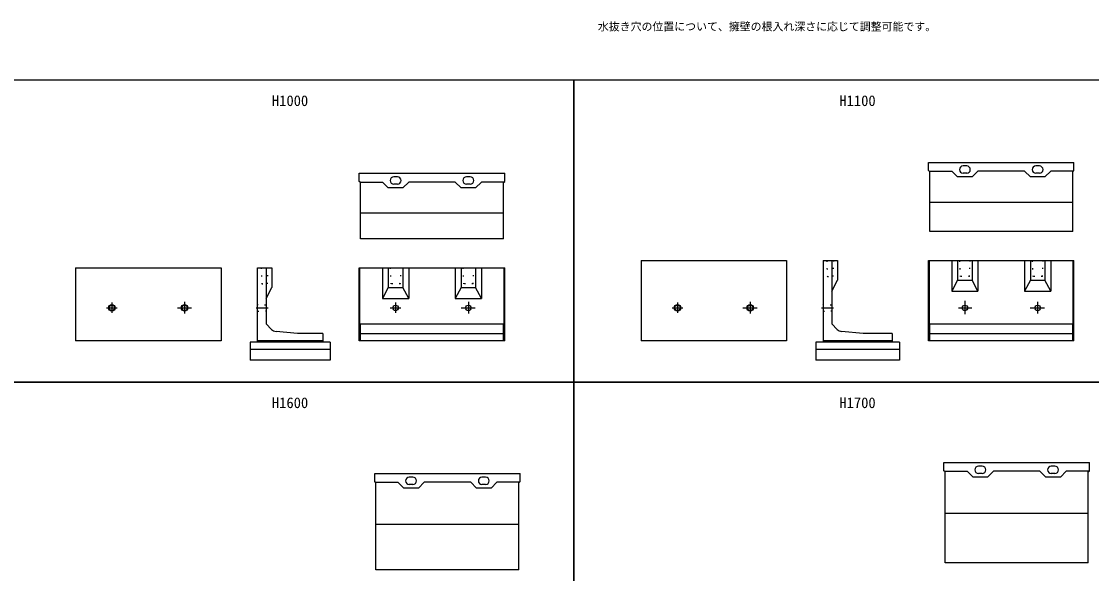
# Model space of a CAD drawing. Units: millimetres, scale not verified. Extents: x -50400 to 50400, y -17820 to 17820.
# Drawn here: x -32794 to -18083, y -557 to 7029 of the extents above; entities that cross this region are included whole.
import ezdxf
from ezdxf.enums import TextEntityAlignment as Align

# ---------------------------------------------------------------- set-up
doc = ezdxf.new("R2010")
doc.units = ezdxf.units.MM
doc.header["$LTSCALE"] = 60
doc.linetypes.add('CHAIN1', pattern=[8, 5, -1, 1, -1])
doc.linetypes.add('DOTTED', pattern=[1.75, 0.25, -1.5])
for name, color, linetype, lineweight in [('0-0_CENTER', 7, 'CHAIN1', 25), ('0-4_HYO', 3, 'Continuous', 25), ('0-6_OUTLINE', 1, 'Continuous', 25), ('0-7_OUTLINE2', 4, 'DOTTED', 25), ('0-8_TXT', 7, 'Continuous', 25)]:
    doc.layers.add(name, color=color, linetype=linetype, lineweight=lineweight)
doc.styles.add('ＭＳ ゴシック', font='')
doc.styles.get('ＭＳ ゴシック').set_extended_font_data('MS Gothic')

msp = doc.modelspace()

# ---------------------------------------------------------------- linework, layer by layer
at = {"layer": '0-0_CENTER'}
for p, q in [((-31624.99, 3092.61), (-31478.15, 3092.61)), ((-31550, 3166), (-31550, 3026.42)), ((-30650.29, 3092.61), (-30455.9, 3092.61)), ((-30550, 3175.69), (-30550, 3014.78)), ((-29568.81, 3092.61), (-29404.02, 3092.61)), ((-27724.99, 3092.61), (-27578.15, 3092.61)), ((-27650, 3166), (-27650, 3026.42)), ((-26750.29, 3092.61), (-26555.9, 3092.61)), ((-26650, 3175.69), (-26650, 3014.78)), ((-23849.99, 3092.61), (-23703.15, 3092.61)), ((-23775, 3166), (-23775, 3026.42)), ((-22875.29, 3092.61), (-22680.9, 3092.61)), ((-22775, 3175.69), (-22775, 3014.78)), ((-21793.81, 3092.61), (-21629.02, 3092.61)), ((-19914.36, 3092.61), (-19727.52, 3092.61)), ((-19825, 3188.21), (-19825, 3009.16)), ((-18925.29, 3092.61), (-18730.9, 3092.61)), ((-18825, 3175.69), (-18825, 3014.78))]:
    msp.add_line(p, q, dxfattribs=at)
at = {"layer": '0-4_HYO'}
for points in [[(-33000, 2072.61), (-25200, 2072.61), (-25200, 6222.61), (-33000, 6222.61)], [(-25200, 2072.61), (-17400, 2072.61), (-17400, 6222.61), (-25200, 6222.61)], [(-33000, -3077.39), (-25200, -3077.39), (-25200, 2072.61), (-33000, 2072.61)], [(-25200, -3077.39), (-17400, -3077.39), (-17400, 2072.61), (-25200, 2072.61)]]:
    msp.add_lwpolyline(points, close=True, dxfattribs=at)
at = {"layer": '0-6_OUTLINE'}
for p, q in [((-20325, 5092.61), (-18325, 5092.61)), ((-20325, 4981.61), (-20325, 5092.61)), ((-19800, 5042.61), (-19850, 5042.61)), ((-18800, 5042.61), (-18850, 5042.61)), ((-18325, 4981.61), (-18325, 5092.61)), ((-28150, 4942.61), (-26150, 4942.61)), ((-28150, 4831.61), (-28150, 4942.61)), ((-27625, 4892.61), (-27675, 4892.61)), ((-26625, 4892.61), (-26675, 4892.61)), ((-26150, 4831.61), (-26150, 4942.61)), ((-20307, 4963.61), (-20325, 4981.61)), ((-20316, 4972.61), (-20005, 4972.61)), ((-19925, 4892.61), (-20005, 4972.61)), ((-19725, 4892.61), (-19925, 4892.61)), ((-19800, 4942.61), (-19850, 4942.61)), ((-19725, 4892.61), (-19645, 4972.61)), ((-19005, 4972.61), (-19645, 4972.61)), ((-18925, 4892.61), (-19005, 4972.61)), ((-18725, 4892.61), (-18924.26, 4892.61)), ((-18800, 4942.61), (-18850, 4942.61)), ((-18725, 4892.61), (-18645, 4972.61)), ((-18334, 4972.61), (-18645, 4972.61)), ((-18343, 4963.61), (-18325, 4981.61)), ((-18343, 4142.61), (-18343, 4963.61)), ((-28132, 4813.61), (-28150, 4831.61)), ((-28141, 4822.61), (-27830, 4822.61)), ((-27750, 4742.61), (-27830, 4822.61)), ((-27550, 4742.61), (-27750, 4742.61)), ((-27625, 4792.61), (-27675, 4792.61)), ((-27550, 4742.61), (-27470, 4822.61)), ((-26830, 4822.61), (-27470, 4822.61)), ((-26750, 4742.61), (-26830, 4822.61)), ((-26550, 4742.61), (-26749.26, 4742.61)), ((-26625, 4792.61), (-26675, 4792.61)), ((-26550, 4742.61), (-26470, 4822.61)), ((-26159, 4822.61), (-26470, 4822.61)), ((-26168, 4813.61), (-26150, 4831.61)), ((-26168, 4042.61), (-26168, 4813.61)), ((-18343, 4542.61), (-20307, 4542.61)), ((-26168, 4392.61), (-28132, 4392.61)), ((-24275, 3742.61), (-22275, 3742.61)), ((-24275, 3742.61), (-24275, 2642.61)), ((-21775, 3742.61), (-21775, 2622.61)), ((-21655, 3742.61), (-21655, 2872.61)), ((-20325, 3742.61), (-18325, 3742.61)), ((-20325, 2642.61), (-20325, 3742.61)), ((-20316, 3742.61), (-20316, 2872.61)), ((-20005, 3742.61), (-20005, 3322.61)), ((-19925, 3742.61), (-19925, 3472.61)), ((-19725, 3742.61), (-19725, 3472.61)), ((-19645, 3742.61), (-19645, 3322.61)), ((-19005, 3742.61), (-19005, 3322.61)), ((-18925, 3742.61), (-18925, 3472.61)), ((-18725, 3742.61), (-18725, 3472.61)), ((-18645, 3742.61), (-18645, 3322.61)), ((-18334, 2872.61), (-18334, 3742.61)), ((-18325, 2642.61), (-18325, 3742.61)), ((-32050, 3642.61), (-32050, 2642.61)), ((-29550, 2622.61), (-29550, 3642.61)), ((-29430, 3642.61), (-29430, 2872.61)), ((-28150, 2642.61), (-28150, 3642.61)), ((-28150, 3642.61), (-26150, 3642.61)), ((-28141, 2872.61), (-28141, 3642.61)), ((-27830, 3642.61), (-27830, 3222.61)), ((-27750, 3642.61), (-27750, 3372.61)), ((-27550, 3642.61), (-27550, 3372.61)), ((-27470, 3642.61), (-27470, 3222.61)), ((-26830, 3642.61), (-26830, 3222.61)), ((-26750, 3642.61), (-26750, 3372.61)), ((-26550, 3642.61), (-26550, 3372.61)), ((-26470, 3642.61), (-26470, 3222.61)), ((-26159, 2872.61), (-26159, 3642.61)), ((-26150, 2642.61), (-26150, 3642.61)), ((-21655, 3322.61), (-21575, 3472.61)), ((-19925, 3472.61), (-20005, 3322.61)), ((-19925, 3472.61), (-19725, 3472.61)), ((-19645, 3322.61), (-19725, 3472.61)), ((-18925, 3472.61), (-19005, 3322.61)), ((-18925, 3472.61), (-18725, 3472.61)), ((-18645, 3322.61), (-18725, 3472.61)), ((-29430, 3222.61), (-29350, 3372.61)), ((-27750, 3372.61), (-27830, 3222.61)), ((-27750, 3372.61), (-27550, 3372.61)), ((-27470, 3222.61), (-27550, 3372.61)), ((-26750, 3372.61), (-26830, 3222.61)), ((-26750, 3372.61), (-26550, 3372.61)), ((-26470, 3222.61), (-26550, 3372.61)), ((-20005, 3322.61), (-19645, 3322.61)), ((-19005, 3322.61), (-18645, 3322.61)), ((-27830, 3222.61), (-27470, 3222.61)), ((-26830, 3222.61), (-26470, 3222.61)), ((-29355.6, 2798.22), (-29430, 2872.61)), ((-28132, 2863.61), (-28141, 2872.61)), ((-28141, 2872.61), (-26159, 2872.61)), ((-28132, 2642.61), (-28132, 2863.61)), ((-26159, 2872.61), (-26168, 2863.61)), ((-26168, 2642.61), (-26168, 2863.61)), ((-21655, 2872.61), (-21580.6, 2798.22)), ((-20307, 2863.61), (-20316, 2872.61)), ((-20316, 2872.61), (-18334, 2872.61)), ((-20307, 2642.61), (-20307, 2863.61)), ((-18334, 2872.61), (-18343, 2863.61)), ((-18343, 2642.61), (-18343, 2863.61)), ((-29000, 2742.61), (-29293.94, 2769.34)), ((-28650, 2742.61), (-29000, 2742.61)), ((-28650, 2742.61), (-28650, 2622.61)), ((-28132, 2742.61), (-26168, 2742.61)), ((-21225, 2742.61), (-21518.94, 2769.34)), ((-20825, 2742.61), (-21225, 2742.61)), ((-20825, 2742.61), (-20825, 2622.61)), ((-20307, 2742.61), (-18343, 2742.61)), ((-28550, 2522.61), (-29650, 2522.61)), ((-28650, 2642.61), (-29550, 2642.61)), ((-28550, 2622.61), (-28550, 2372.61)), ((-26150, 2642.61), (-28150, 2642.61)), ((-20725, 2522.61), (-21875, 2522.61)), ((-20825, 2642.61), (-21775, 2642.61)), ((-20725, 2622.61), (-20725, 2372.61)), ((-18325, 2642.61), (-20325, 2642.61)), ((-28550, 2372.61), (-29650, 2372.61)), ((-20725, 2372.61), (-21875, 2372.61)), ((-20112.5, 967.61), (-18112.5, 967.61)), ((-19587.5, 917.61), (-19637.5, 917.61)), ((-18587.5, 917.61), (-18637.5, 917.61)), ((-18112.5, 856.61), (-18112.5, 967.61)), ((-27937.5, 817.61), (-25937.5, 817.61)), ((-27412.5, 767.61), (-27462.5, 767.61)), ((-26412.5, 767.61), (-26462.5, 767.61)), ((-25937.5, 706.61), (-25937.5, 817.61)), ((-20103.5, 847.61), (-19792.5, 847.61)), ((-19712.5, 767.61), (-19792.5, 847.61)), ((-19512.5, 767.61), (-19712.5, 767.61)), ((-19587.5, 817.61), (-19637.5, 817.61)), ((-19512.5, 767.61), (-19432.5, 847.61)), ((-18512.5, 767.61), (-18712.5, 767.61)), ((-18587.5, 817.61), (-18637.5, 817.61)), ((-18512.5, 767.61), (-18432.5, 847.61)), ((-18121.5, 847.61), (-18432.5, 847.61)), ((-18130.5, 838.61), (-18112.5, 856.61)), ((-18130.5, -407.39), (-18130.5, 838.61)), ((-27928.5, 697.61), (-27617.5, 697.61)), ((-27537.5, 617.61), (-27617.5, 697.61)), ((-27337.5, 617.61), (-27537.5, 617.61)), ((-27412.5, 667.61), (-27462.5, 667.61)), ((-27337.5, 617.61), (-27257.5, 697.61)), ((-26337.5, 617.61), (-26537.5, 617.61)), ((-26412.5, 667.61), (-26462.5, 667.61)), ((-26337.5, 617.61), (-26257.5, 697.61)), ((-25946.5, 697.61), (-26257.5, 697.61)), ((-25955.5, 688.61), (-25937.5, 706.61)), ((-25955.5, -507.39), (-25955.5, 688.61)), ((-18130.5, 267.61), (-20094.5, 267.61)), ((-25955.5, 117.61), (-27919.5, 117.61))]:
    msp.add_line(p, q, dxfattribs=at)
for points in [[(-18343, 4142.61), (-20307, 4142.61), (-20307, 4963.61)], [(-26168, 4042.61), (-28132, 4042.61), (-28132, 4813.61)], [(-22275, 3742.61), (-22275, 2642.61), (-24275, 2642.61)], [(-21775, 3742.61), (-21575, 3742.61), (-21575, 3472.61)], [(-32050, 3642.61), (-30050, 3642.61), (-30050, 2642.61), (-32050, 2642.61)], [(-29550, 3642.61), (-29350, 3642.61), (-29350, 3372.61)], [(-28550, 2622.61), (-29650, 2622.61), (-29650, 2372.61)], [(-20725, 2622.61), (-21875, 2622.61), (-21875, 2372.61)], [(-20094.5, 838.61), (-20112.5, 856.61), (-20112.5, 967.61)], [(-27919.5, 688.61), (-27937.5, 706.61), (-27937.5, 817.61)], [(-18130.5, -407.39), (-20094.5, -407.39), (-20094.5, 838.61)], [(-18712.5, 767.61), (-18792.5, 847.61), (-19432.5, 847.61)], [(-25955.5, -507.39), (-27919.5, -507.39), (-27919.5, 688.61)], [(-26537.5, 617.61), (-26617.5, 697.61), (-27257.5, 697.61)]]:
    msp.add_lwpolyline(points, dxfattribs=at)
for centre, radius in [((-31550, 3092.61), 45), ((-31550, 3092.61), 37.5), ((-30550, 3092.61), 45), ((-30550, 3092.61), 37.5), ((-27650, 3092.61), 37.5), ((-26650, 3092.61), 37.5), ((-23775, 3092.61), 45), ((-23775, 3092.61), 37.5), ((-22775, 3092.61), 45), ((-22775, 3092.61), 37.5), ((-19825, 3092.61), 37.5), ((-18825, 3092.61), 37.5)]:
    msp.add_circle(centre, radius, dxfattribs=at)
for centre, radius, start, end in [((-19850, 4992.61), 50, 90, 270), ((-19800, 4992.61), 50, 270, 90), ((-18850, 4992.61), 50, 90, 270), ((-18800, 4992.61), 50, 270, 90), ((-27675, 4842.61), 50, 90, 270), ((-27625, 4842.61), 50, 270, 90), ((-26675, 4842.61), 50, 90, 270), ((-26625, 4842.61), 50, 270, 90), ((-29284.89, 2868.93), 100, 225, 264.80557), ((-21509.89, 2868.93), 100, 225, 264.80557), ((-19637.5, 867.61), 50, 90, 270), ((-19587.5, 867.61), 50, 270, 90), ((-18637.5, 867.61), 50, 90, 270), ((-18587.5, 867.61), 50, 270, 90), ((-27462.5, 717.61), 50, 90, 270), ((-27412.5, 717.61), 50, 270, 90), ((-26462.5, 717.61), 50, 90, 270), ((-26412.5, 717.61), 50, 270, 90)]:
    msp.add_arc(centre, radius, start, end, dxfattribs=at)
at = {"layer": '0-7_OUTLINE2'}
for p, q in [((-21635, 3522.61), (-21625, 3742.61)), ((-19900, 3742.61), (-19890, 3522.61)), ((-19760, 3522.61), (-19750, 3742.61)), ((-18900, 3742.61), (-18890, 3522.61)), ((-18760, 3522.61), (-18750, 3742.61)), ((-29410, 3422.61), (-29400, 3642.61)), ((-27725, 3642.61), (-27715, 3422.61)), ((-27585, 3422.61), (-27575, 3642.61)), ((-26725, 3642.61), (-26715, 3422.61)), ((-26585, 3422.61), (-26575, 3642.61)), ((-27585, 3422.61), (-27715, 3422.61)), ((-26585, 3422.61), (-26715, 3422.61)), ((-19760, 3522.61), (-19890, 3522.61)), ((-18760, 3522.61), (-18890, 3522.61)), ((-29545, 3137.3), (-29550, 3142.61)), ((-29435, 3130.43), (-29545, 3137.3)), ((-29435, 3130.43), (-29430, 3135.11)), ((-21770, 3137.3), (-21775, 3142.61)), ((-21660, 3130.43), (-21770, 3137.3)), ((-21660, 3130.43), (-21655, 3135.11)), ((-29545, 3047.93), (-29550, 3042.61)), ((-29545, 3047.93), (-29435, 3054.8)), ((-29435, 3054.8), (-29430, 3050.11)), ((-21770, 3047.93), (-21775, 3042.61)), ((-21770, 3047.93), (-21660, 3054.8)), ((-21660, 3054.8), (-21655, 3050.11))]:
    msp.add_line(p, q, dxfattribs=at)
for points in [[(-21725, 3742.61), (-21715, 3522.61), (-21635, 3522.61)], [(-29500, 3642.61), (-29490, 3422.61), (-29410, 3422.61)]]:
    msp.add_lwpolyline(points, dxfattribs=at)

# ---------------------------------------------------------------- texts
at = {"layer": '0-8_TXT', "style": 'ＭＳ ゴシック'}
for s, height, p in [('水', 110, (-24869.71, 6869.93)), ('抜', 110, (-24719.71, 6869.93)), ('き', 110, (-24569.71, 6869.93)), ('穴', 110, (-24419.71, 6869.93)), ('の', 110, (-24269.71, 6869.93)), ('位', 110, (-24119.71, 6869.93)), ('置', 110, (-23969.71, 6869.93)), ('に', 110, (-23819.71, 6869.93)), ('つ', 110, (-23669.71, 6869.93)), ('い', 110, (-23519.71, 6869.93)), ('て', 110, (-23369.71, 6869.93)), ('、', 110, (-23219.71, 6869.93)), ('擁', 110, (-23069.71, 6869.93)), ('壁', 110, (-22919.71, 6869.93)), ('の', 110, (-22769.71, 6869.93)), ('根', 110, (-22619.71, 6869.93)), ('入', 110, (-22469.71, 6869.93)), ('れ', 110, (-22319.71, 6869.93)), ('深', 110, (-22169.71, 6869.93)), ('さ', 110, (-22019.71, 6869.93)), ('に', 110, (-21869.71, 6869.93)), ('応', 110, (-21719.71, 6869.93)), ('じ', 110, (-21569.71, 6869.93)), ('て', 110, (-21419.71, 6869.93)), ('調', 110, (-21269.71, 6869.93)), ('整', 110, (-21119.71, 6869.93)), ('可', 110, (-20969.71, 6869.93)), ('能', 110, (-20819.71, 6869.93)), ('で', 110, (-20669.71, 6869.93)), ('す', 110, (-20519.71, 6869.93)), ('。', 110, (-20369.71, 6869.93)), ('H1000', 146.6, (-29350, 5822.61)), ('H1100', 146.6, (-21550, 5822.61)), ('H1600', 146.6, (-29350, 1672.61)), ('H1700', 146.6, (-21550, 1672.61))]:
    msp.add_text(s, height=height, dxfattribs=at).set_placement(p, align=Align.BOTTOM_LEFT)

doc.saveas('drawing.dxf')
